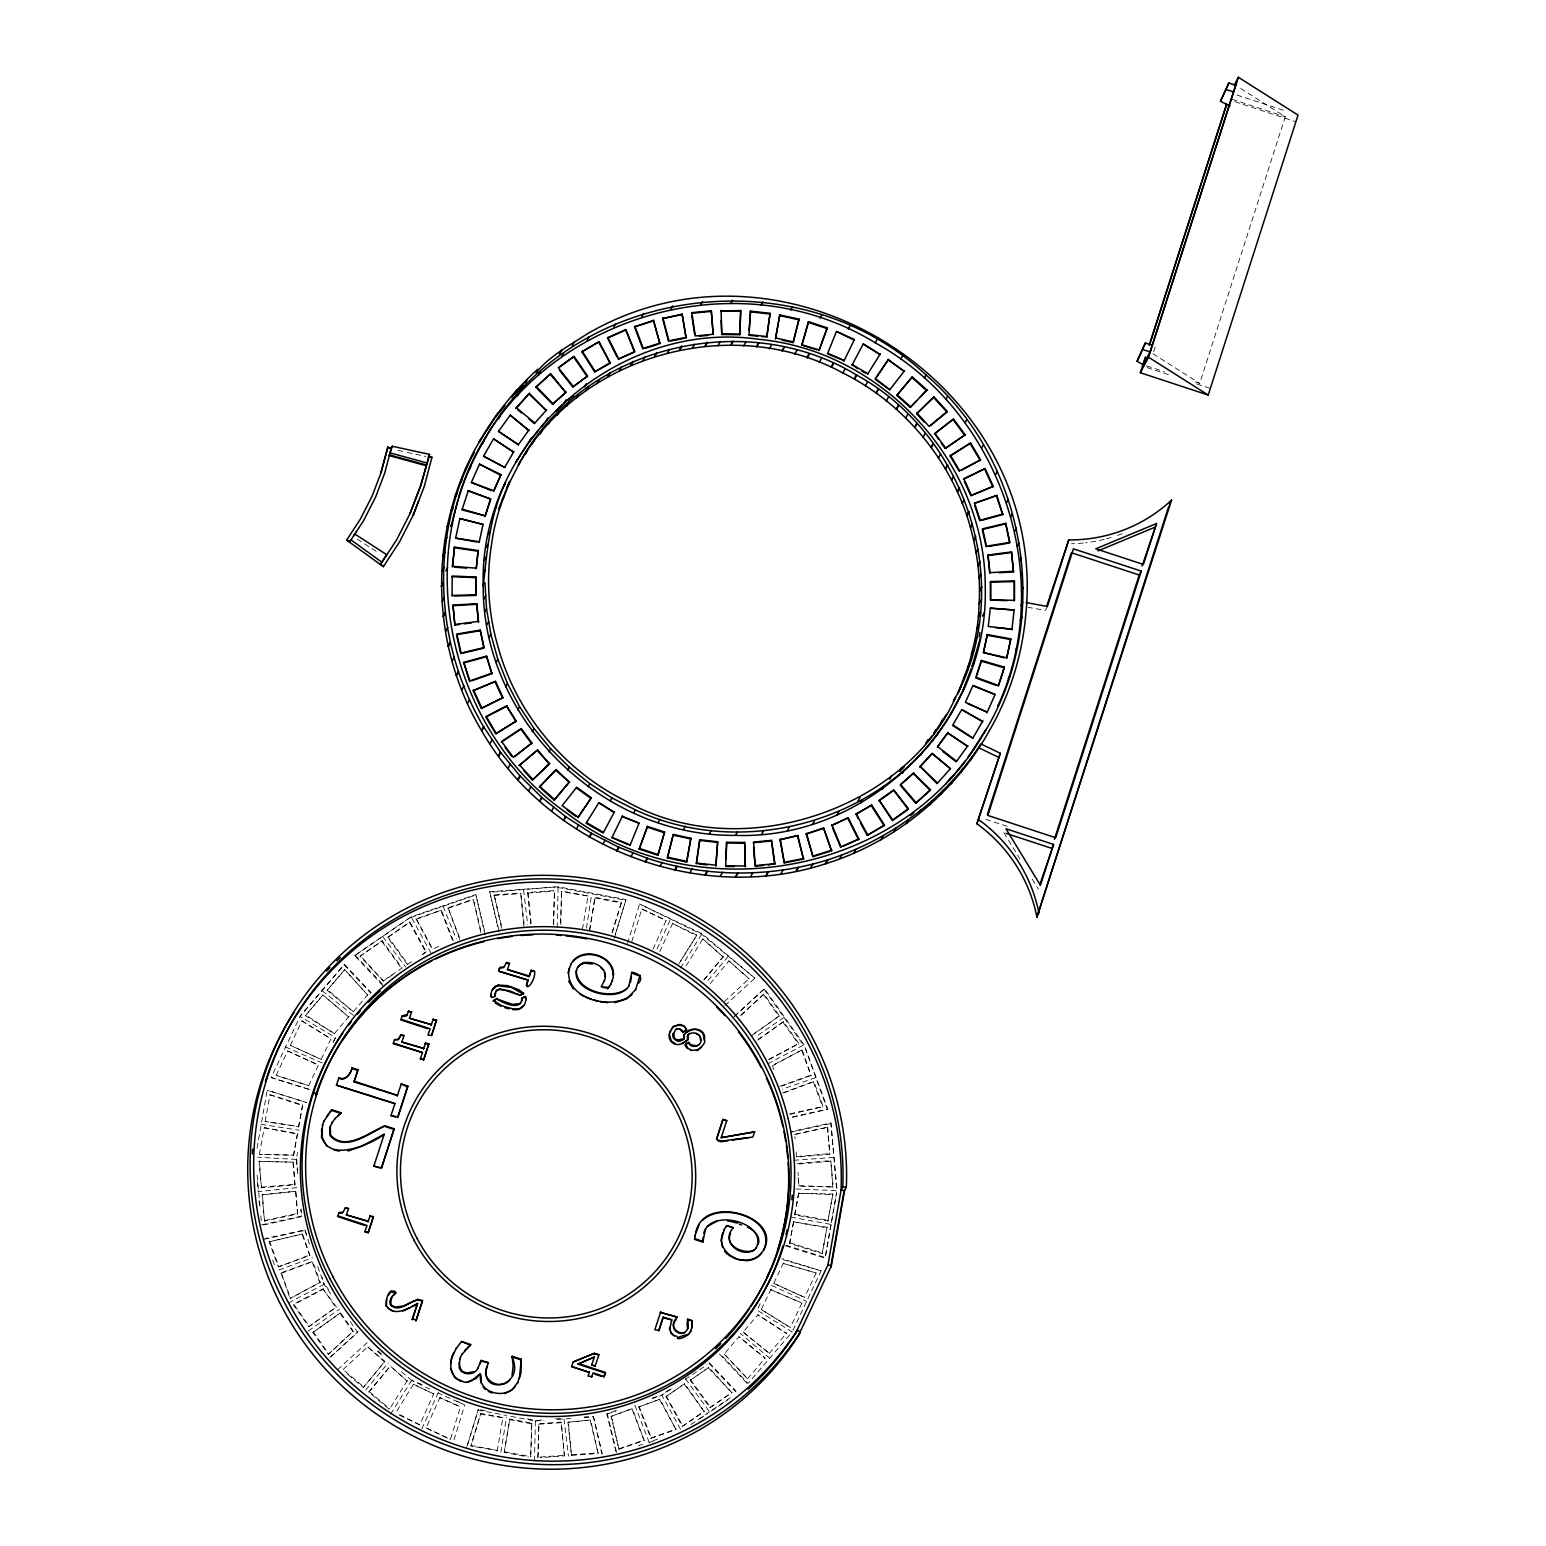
<?xml version="1.0" encoding="UTF-8"?>
<svg xmlns="http://www.w3.org/2000/svg" width="1546" height="1546" viewBox="0 0 1546 1546"><rect width="100%" height="100%" fill="white"/><g stroke="black" fill="none" stroke-linecap="round" stroke-linejoin="round"><path stroke-width="0.75" stroke-dasharray="5 3.75" d="M531.785 1423.19L530.665 1457.395L531.785 1423.19L509.813 1418.996L504.228 1452.409L528.461 1456.989M534.452 1460.97L535.418 1420.33L526.626 1418.648M537.757 1457.839L538.897 1423.615L561.217 1422.069L564.406 1455.907L539.979 1457.665M538.105 1457.182L538.897 1423.615M553.352 924.779L554.473 890.573L527.824 892.486L530.78 923.948M553.681 924.141L554.473 890.573M557.178 927.426L558.125 886.766L489.696 891.694L498.894 932.064M560.522 922.807L561.585 890.998L588.021 895.984L582.417 929.397M560.792 924.547L561.585 890.998M497.213 1451.095L502.817 1417.643L480.825 1413.43L470.776 1446.109L497.561 1450.457L471.105 1445.452L480.825 1413.43M500.885 1452.235L506.489 1417.199M586.456 928.218L591.731 893.82M504.228 1452.409L509.813 1418.996M589.432 930.75L595.017 897.298L621.473 902.284L611.752 934.306M589.78 930.093L595.017 897.298M257.042 1148.195L267.226 1090.239L306.688 1102.549L267.226 1090.239M259.341 1154.418L264.25 1127.73L297.528 1133.508L293.663 1155.133L259.341 1154.418L293.663 1155.133M265.139 1121.468L270.048 1094.781L302.649 1104.946L298.764 1126.609L265.139 1121.468L298.764 1126.609M822.182 1253.613L827.052 1227.234L793.465 1221.823L789.6 1243.448L822.182 1253.613L827.052 1227.234M827.922 1220.973L832.908 1193.995L798.586 1193.261L794.702 1214.924L827.922 1220.973L832.908 1193.995M825.429 1255.796L830.82 1225.07M831.246 1222.712L836.773 1191.29L830.917 1122.937L790.876 1131.653M825.757 1255.159L836.579 1193.705M293.315 1155.79L297.528 1133.508M298.417 1127.247L302.649 1104.946M297.566 1173.743L296.291 1159.423L297.547 1152.388M789.6 1243.448L793.813 1221.185M794.702 1214.924L798.915 1192.623M440.166 1397.082L426.136 1427.924L450.408 1439.442L460.457 1406.783L439.837 1397.719L460.457 1406.783M454.022 1439.809L464.747 1404.947L438.059 1393.004M612.1 932.663L621.473 902.284M615.289 934.441L626.014 899.579L558.125 886.766L489.367 892.332M614.245 938.364L626.014 899.579M466.911 1446.534L478.332 1409.392L466.563 1448.177M627.483 943.447L639.6 904.024L701.942 933.629L754.873 978.154L701.613 934.267L639.6 904.024M631.773 941.611L641.841 908.971L666.094 920.488L652.064 951.312M1153.722 351.541L1155.152 347.096M1195.29 381.92L1199.715 383.389L1285.267 116.762L1238.559 87.156M407.545 1419.093L419.681 1424.852L433.73 1393.99L413.42 1384.288L395.409 1413.334M421.807 1428.929L438.388 1392.347M657.108 948.935L670.442 919.464M659.833 951.602L672.549 923.542L696.84 935.059L678.81 964.105M271.149 1077.543L310.611 1089.853L271.149 1077.543L300.349 1015.799L344.487 964.298L371.195 992.687M276.116 1075.417L287.672 1051.009L318.476 1065.059L308.678 1085.582L276.116 1075.417L308.678 1085.582M290.319 1045.328L301.895 1020.882L330.96 1038.854L321.143 1059.397L290.319 1045.328L321.143 1059.397M771.087 1288.997L761.289 1309.539L790.335 1327.512L801.91 1303.085L770.758 1289.654L801.91 1303.085M783.571 1262.811L773.754 1283.335L804.558 1297.403L816.133 1272.976L783.223 1263.449L816.133 1272.976M792.924 1330.41L821.081 1270.851L781.638 1258.541M333.124 1042.526L335.173 1038.216M333.472 1041.869L335.521 1037.559L300.001 1016.456L344.487 964.298M760.13 1303.722L757.057 1310.177L792.228 1331.937L748.09 1383.457L721.383 1355.069M285.585 1046.99L323.23 1063.397M301.895 1020.882L330.96 1038.854M349.087 1016.36L334.419 1033.636L305.374 1015.664L322.901 994.967L348.758 1016.997L322.901 994.967M287.672 1051.009L318.476 1065.059M322.07 990.696L354.15 1015.954M270.048 1094.781L302.301 1105.603M368.006 994.407L353.319 1011.702L327.114 990.29L344.661 969.593L367.677 995.044L344.661 969.593M261.003 1124.309L299.286 1130.242M382.906 985.672L354.633 955.621L411.12 916.855L475.82 894.516L485.347 934.248M264.25 1127.73L297.199 1134.146M392.549 974.869L383.389 981.053L360.025 956.24L382.229 940.76L402.057 968.047L385.553 979.178M259.032 1161.433L293.373 1162.148L294.977 1184.874L261.448 1187.792L259.032 1161.433L293.373 1162.148M382.712 936.567L405.651 967.004M360.025 956.24L382.229 940.76M334.419 1033.636L305.721 1015.026M407.545 964.762L387.698 937.456L409.922 921.976L426.232 951.737L422.232 954.848M353.319 1011.702L327.462 989.653M261.448 1187.792L259.361 1160.775M262.086 1194.807L295.943 1191.251L297.547 1213.958L264.482 1221.166L262.086 1194.807L295.943 1191.251M354.633 955.621L411.12 916.855L430.89 952.896M387.698 937.456L409.922 921.976M383.389 981.053L360.373 955.602M438.832 946.442L432.204 949.225L416.222 918.846L441.402 910.13L453.5 941.417M296.291 1159.423L257.757 1157.2M264.482 1221.166L262.414 1194.169M443.122 906.323L456.399 939.118M415.893 919.484L441.402 910.13M269.139 1241.825L302.552 1233.979L309.857 1255.468L278.377 1266.87L269.139 1241.825L302.552 1233.979M459.838 939.775L448.089 907.831L473.289 899.134L481.154 931.948M278.377 1266.87L310.186 1254.83M480.806 932.586L473.289 899.134M485 934.905L475.82 894.516M289.315 1296.456L281.179 1272.86L312.621 1261.478L320.254 1282.31L290.088 1298.543L320.254 1282.31M309.432 1244.047L304.813 1229.862L264.752 1238.597M501.638 928.354L494.121 894.902L520.751 892.989L524.036 923.793M280.831 1273.518L312.621 1261.478M523.939 926.808L520.751 892.989M523.572 889.878L527.708 924.701M330.709 1293.828L324.293 1284.668L322.167 1277.247M323.211 1289.229L336.41 1306.95L308.794 1326.719L293.373 1304.843L323.211 1289.229L336.062 1307.587M308.794 1326.719L336.41 1306.95M312.891 1332.536L340.487 1312.767L353.319 1331.106L328.293 1354.393L312.891 1332.536L340.487 1312.767M328.293 1354.393L353.319 1331.106M588.021 895.984L561.237 891.636M343.057 1369.524L367.774 1346.875L384.877 1361.35L363.329 1387.516L346.169 1373.061M367.774 1346.875L384.529 1362.007M363.329 1387.516L384.877 1361.35M407.41 1380.423L389.399 1409.45L368.798 1392.115L390.326 1365.968L407.062 1381.08L390.326 1365.968M641.841 908.971L666.094 920.488M429.943 1389.12L411.7 1380.404L422.174 1384.598M413.42 1384.288L433.73 1393.99M672.549 923.542L696.492 935.716M419.681 1424.852L397.766 1413.643M426.136 1427.924L450.408 1439.442M701.613 934.267L680.549 967.989M723.103 956.935L702.85 938.944L723.103 956.935L701.923 982.425M728.069 956.53L707.276 981.324M728.9 960.878L749.172 978.869L728.9 960.878L708.88 985.227M502.817 1417.643L480.497 1414.088M510.914 1416.349L535.071 1420.967L542.105 1419.866M734.234 1016.727L764.497 988.667L804.075 1044.845L827.825 1109.158L787.436 1118.531M740.669 1015.664L763.956 994.001L779.358 1015.857L751.762 1035.627M564.406 1455.907L561.217 1422.069M564.039 1418.977L568.426 1456.158M567.962 1422.223L590.591 1420.04L598.128 1453.491L571.498 1455.404L567.962 1422.223L590.591 1420.04M783.938 1017.403L755.144 1037.192M757.791 1040.091L783.455 1021.674L798.857 1043.55L768.691 1059.802M571.498 1455.404L568.29 1421.586M601.974 1454.361L593.355 1416.329L584.427 1416.948M615.868 1451.539L606.882 1414.146L616.313 1410.396M827.496 1109.815L804.075 1044.845L767.937 1063.725M771.995 1066.083L802.161 1049.85L811.051 1075.533L781.87 1086.104M611.076 1416.445L632.391 1408.619L644.16 1440.563L618.96 1449.259L611.076 1416.445L632.391 1408.619M1047.415 606.515L1045.347 610.38L1028.109 607.346M638.749 1406.976L660.045 1399.169L676.008 1429.567L650.827 1438.263L638.749 1406.976L660.045 1399.169M618.96 1449.259L611.424 1415.807M784.305 1092.751L813.853 1081.524L823.11 1106.569L789.677 1114.434M815.612 1077.639L782.334 1089.176M794.683 1134.435L827.748 1127.247L794.683 1134.435L795.069 1138.861M665.997 1396.656L684.704 1383.651L704.203 1411.575L682.327 1426.417L665.997 1396.656L684.704 1383.651M796.248 1152.099L796.306 1157.142L829.816 1154.244L827.748 1127.247M650.827 1438.263L676.356 1428.91M690.173 1380.365L708.86 1367.34L731.876 1392.791L710 1407.633L690.173 1380.365L708.86 1367.34M797.253 1163.52L830.801 1160.602L833.217 1186.961L798.876 1186.246L798.045 1172.351M682.327 1426.417L704.532 1410.938M724.224 1353.987L747.588 1378.8L724.224 1353.987L738.911 1336.71L765.115 1358.103L738.911 1336.71M832.869 1187.618L830.801 1160.602M833.681 1157.432L793.407 1160.312M743.143 1332.034L769.328 1353.426L743.143 1332.034L757.83 1314.776L786.508 1333.386L757.83 1314.776M773.754 1283.335L804.558 1297.403M761.289 1309.539L790.335 1327.512M710 1407.633L732.205 1392.154M769.831 1358.354L740.302 1333.309M821.081 1270.851L783.493 1259.874M390.636 1414.126L412.048 1379.747M680.414 961.438L696.84 935.059M686.095 965.941L702.85 938.944M703.778 979.971L723.451 956.278M365.687 1390.047L388.336 1362.78M368.798 1392.115L389.979 1366.606M305.374 1015.664L322.554 995.605M327.114 990.29L344.314 970.231M747.588 1378.8L765.115 1358.103M769.328 1353.426L786.856 1332.729M329.839 1357.465L357.996 1331.666M331.269 1356.499L357.667 1332.304L348.681 1319.472M724.456 1001.518L749.52 978.212M724.939 1005.576L754.873 978.154M337.704 1369.601L367.639 1342.179M734.582 1016.089L764.497 988.667M741.017 1015.026L763.956 994.001M308.311 1330.99L339.386 1309.211M754.042 1033.617L779.358 1015.857M758.12 1039.434L783.455 1021.674M690.811 1424.542L730.137 1397.855M699.836 1418.842L707.314 1413.759M711.063 1411.208L727.915 1399.787M411.565 961.631L407.893 964.105L388.046 936.818M422.56 954.211L426.232 951.737M669.631 1389.506L661.707 1394.859L681.457 1430.9M671.273 1388.81L661.359 1395.497L652.277 1398.608M685.168 1379.438L707.005 1364.712M288.522 1302.911L324.641 1284.011L328.486 1289.519M323.558 1288.591L293.721 1304.186L309.123 1326.062M769.038 1059.165L798.857 1043.55M802.161 1049.85L772.324 1065.445L773.85 1069.619M779.957 1086.278L811.399 1074.895M278.879 1269.942L312.485 1257.748M782.392 1092.925L813.853 1081.524M410.792 917.493L475.472 895.153M447.741 908.468L472.941 899.772M619.308 1448.621L644.489 1439.925M638.324 1445.8L642.653 1444.293M657.746 1439.094L649.107 1442.07L634.459 1404.174M648.779 1442.708L653.088 1441.22M652.625 1397.971L659.427 1395.632M606.882 1414.146L615.965 1411.034M264.83 1220.509L297.895 1213.32M261.661 1224.819L301.702 1216.084L301.064 1208.933M263.67 1224.954L301.373 1216.741L300.736 1209.571M790.025 1113.777L823.11 1106.569M792.48 1116.85L827.825 1109.158M264.405 1239.235L304.465 1230.519M790.528 1132.31L830.589 1123.575M261.776 1187.154L295.325 1184.236M296.774 1187.637L258.221 1191.599L256.984 1178.071M796.634 1156.505L830.163 1153.587M799.321 1163.964L830.453 1161.239M493.773 895.559L520.403 893.646M527.495 893.124L554.144 891.211M540.327 1457.028L564.754 1455.269M571.846 1454.767L598.476 1452.834M555.458 1418.938L562.145 1418.474M535.071 1420.967L543.979 1420.349M557.352 1419.441L570.725 1418.513M584.098 1417.585L593.007 1416.967M538.549 1424.253L560.869 1422.726M799.224 1185.589L833.217 1186.961M795.958 1188.99L837.12 1190.633L830.917 1122.937M798.586 1193.261L832.56 1194.633M795.05 1214.286L828.27 1220.335M790.914 1217.089L831.168 1224.432M793.465 1221.823L826.704 1227.891M557.777 887.423L625.686 900.236M594.688 897.955L621.125 902.941M504.576 1451.771L530.993 1456.757M480.516 1409.817L487.106 1411.073M477.985 1410.029L506.528 1415.498M509.484 1419.634L531.438 1423.847M397.902 450.35L404.897 451.876M407.236 452.398L425.865 456.457M789.948 1242.791L822.53 1252.975M785.89 1245.206L825.351 1257.516M785.542 1245.844L825.004 1258.154M1236.974 95.021L1286.736 111.389M1232.123 99.292L1285.267 116.762M1234.848 101.688L1295.896 121.786M1146.572 365.9L1164.293 371.736M1147.035 367.562L1171.907 375.755M1196.778 383.93L1210.344 388.394M985.826 819.322L1008.436 826.743M771.551 1285.364L806.664 1301.403M399.448 1415.247L405.516 1418.126M456.65 1401.082L462.718 1403.981M1153.007 353.763L1199.715 383.389M357.261 539.09L379.292 553.352M344.777 1370.973L363.677 1386.878M369.146 1391.477L389.747 1408.812M377.881 1350.856L381.302 1353.736M377.533 1351.494L382.674 1355.823M401.458 1371.727L411.7 1380.404M354.962 954.964L383.253 985.015M719.47 1354.045L747.762 1384.095M344.14 964.936L370.866 993.324M709.343 1362.741L736.051 1391.11M708.996 1363.379L735.703 1391.748M708.512 1367.997L731.876 1392.791M381.881 941.417L401.709 968.685M690.521 1379.708L710.348 1406.995M685.516 1378.8L709.537 1411.846M684.356 1384.288L704.203 1411.575M764.149 989.324L803.727 1045.483M763.608 994.658L779.01 1016.514M783.107 1022.331L798.528 1044.207M313.22 1331.879L328.622 1353.755M340.139 1313.424L352.99 1331.763M1003.895 832.618L1019.916 858.9M1032.226 879.114L1038.39 889.221M416.222 918.846L432.532 948.587M409.574 922.614L425.904 952.375M666.345 1396.019L682.656 1425.779M659.698 1399.806L676.008 1429.567M448.089 907.831L460.186 939.118M639.078 1406.338L651.175 1437.606M441.074 910.787L453.152 942.055M632.063 1409.276L644.16 1440.563M801.814 1050.488L811.051 1075.533M813.505 1082.181L822.762 1107.226M269.468 1241.167L278.724 1266.232M281.179 1272.86L290.435 1297.906M272.676 1260.029L275.053 1266.464M304.813 1229.862L307.287 1236.626M317.684 1266.618L324.293 1284.668M302.204 1234.616L309.857 1255.468M312.273 1262.116L319.906 1282.948M494.121 894.902L501.986 927.716M489.696 891.694L499.242 931.426M607.23 1413.508L616.777 1453.24M593.355 1416.329L602.322 1453.723M590.263 1420.697L598.128 1453.491M527.824 892.486L531.38 925.687M827.4 1127.884L829.816 1154.244M257.119 1175.173L260.018 1206.769M260.83 1215.794L261.448 1222.557M259.052 1200.643L259.457 1205.146M798.084 1177.414L798.876 1186.246M296.639 1158.766L297.682 1170.708M293.025 1162.805L294.977 1184.874M295.595 1191.889L297.547 1213.958M1122.183 533.679A150.677 147.488 27.9 0 1 1115.536 536.076M1111.033 537.506A150.677 147.488 27.9 0 1 1106.511 538.781M1104.211 539.38A150.677 147.488 27.9 0 1 1085.64 542.762M1083.282 543.013A150.677 147.488 27.9 0 1 1071.475 543.767"/><path stroke-width="1.5" d="M453.944 1352.46C448.514 1361.929 449.384 1377.505 461.674 1380.868C473.134 1388.791 482.487 1361.736 481.115 1382.916M480.516 1374.104C477.385 1392.907 505.271 1400.058 515.359 1386.279M700.222 1036.69C700.087 1042.68 702.348 1039.588 699.449 1035.588C696.087 1031.047 684.376 1032.245 687.951 1039.782L682.115 1043.743L688.299 1039.144L687.854 1034.738M687.699 1319.144C690.308 1343.416 682.559 1313.095 691.932 1321.289L691.7 1327.898L692.26 1320.651L687.699 1319.144L687.255 1320.091M725.886 859.402L726.659 842.299L744.631 842.454L745.327 866.63L744.631 842.454M721.17 320.409L721.789 334.535L739.761 334.69L740.727 310.533L720.745 310.997L740.379 311.171M734.408 866.533L725.692 866.475L726.659 842.299M739.761 334.69L740.727 310.533M961.341 685.864C949.012 713.44 970.83 663.756 971.468 653.881C976.144 637.609 978.715 620.642 979.062 603.713C981.053 573.837 975.893 543.844 966.849 515.398C945.997 454.331 900.854 401.67 842.918 372.992C732.437 312.543 579.557 354.305 518.297 465.269C580.04 347.116 743.665 306.166 856.349 374.905C968.105 435.701 1016.92 589.374 953.438 701.208L955.486 697.343C909.087 805.621 743.375 868.176 625.222 800.77C563.594 770.101 515.668 712.397 497.773 645.841C488.265 613.202 486.043 578.281 491.512 544.733C493.676 527.959 498.025 511.397 504.402 495.725C519.089 457.307 498.856 507.822 498.624 509.349M536.056 372.76C549.274 356.121 569.469 345.57 587.151 333.917C786.682 217.464 1051.357 386.887 1025.481 617.782A292.909 286.725 27.9 0 1 988.938 731.451C953.747 794.064 894.438 842.261 825.796 863.692C698.212 905.512 548.134 846.937 481.56 730.582C428.725 642.653 428.107 526.761 481.077 438.755C496.343 412.821 515.514 389.341 537.834 369.146M1046.835 605.8L1068.769 539.921A150.677 147.488 27.9 0 0 1171.578 500.054L1036.922 917.184A150.677 147.488 27.9 0 0 976.898 823.747L1000.301 753.289L980.821 743.877C945.63 798.992 889.974 840 827.844 859.827C769.328 878.031 705.42 877.239 647.194 858.262L618.593 847.169L591.268 833.217L565.527 816.539L553.719 807.07L541.641 797.33L519.862 775.802L500.46 752.168L483.608 726.697C434.658 644.45 429.498 537.042 474.332 451.973L472.264 455.838M984.242 732.746C1053.85 619.25 1026.467 461.288 926.054 375.021C798.142 254.704 569.778 284.503 484.227 440.378C410.521 562.628 451.2 733.384 567.73 813.834C697.555 913.3 906.613 874.418 985.942 729.519L968.028 757.598L969.729 754.371M483.222 585.973C478.68 442.871 616.912 318.515 759.047 339.347C882.476 350.884 985.614 463.143 985.246 587.151C989.131 720.61 869.219 840.251 735.567 835.362C602.283 837.043 482.236 719.528 483.222 585.973C487.203 551.4 489.773 514.741 505.658 482.41L503.957 485.637M999.392 703.082L997.692 706.309C1057.715 576.755 999.644 411.062 875.287 342.826C725.886 250.916 508.692 327.288 458.505 497.773M683.487 1035.144C688.009 1030.795 695.236 1026.776 700.86 1031.781C704.763 1032.419 704.068 1045.193 704.628 1038.158C704.995 1024.785 681.361 1027.22 683.931 1039.279C669.399 1048.768 672.027 1019.684 683.139 1031.858L686.675 1029.269L683.97 1025.848L679.989 1024.418L673.341 1026.621L669.901 1032.245L670.674 1030.293M717.673 841.758L715.875 865.876L717.673 841.758L699.797 839.749L696.338 863.673L699.797 839.749M749.037 330.535L750.544 311.132L770.082 313.316L766.971 336.603L762.159 336.738M750.544 311.132L749.076 334.593L766.971 336.603M321.626 1128.947C320.331 1165.336 368.277 1146.552 384.2 1134.262L373.861 1166.071L379.408 1167.906M386.481 1299.2C386.713 1318.487 383.891 1293.944 391.37 1291.065C402.211 1290.504 387.891 1299.413 395.892 1292.823M682.462 1043.086C674.926 1047.975 665.94 1039.859 670.23 1031.588M675.389 1043.821L671.196 1040.825L669.379 1034.332M452.302 566.995L454.505 547.071L478.139 550.531L476.419 568.174L452.649 566.338L454.505 547.071M476.091 568.831L478.139 550.531M1011.896 629.918L1014.118 609.994L990.329 608.177L988.28 626.459L1012.243 629.28L995.373 627.502M695.198 1235.273L694.85 1238.733L703.14 1241.457L703.121 1237.36M639.754 975.835C617.183 969.284 649.165 972.048 638.363 983.314M640.102 975.178L635.483 990.039M758.294 1244.221C760.825 1236.471 753.946 1230.056 747.51 1227.234M576.31 970.347C575.595 991.411 612.738 1000.591 627.096 988.358M766.623 337.241L770.082 313.316M672.723 1035.646L673.09 1033.269M979.236 637.068L979.932 632.43M330.361 1126.493L330.477 1135.093C345.666 1151.925 369.281 1132.174 385.109 1125.778L394.153 1128.754L381.611 1167.868L373.861 1166.071M422.56 1300.611L415.951 1320.806L422.56 1300.611C412.647 1296.282 400.066 1315.433 390.384 1304.418L391.698 1297.287L390.326 1300.128M389.959 1302.37L390.674 1299.471M686.637 862.069L690.907 838.28L673.302 834.434L667.389 857.875L686.637 862.069L690.907 838.28M779.783 314.92L775.512 338.709L779.783 314.92L799.031 319.133L793.117 342.555L782.121 340.159M748.109 1389.197A296.04 289.778 27.9 0 0 795.63 1333.27L827.941 1264.86L841.063 1190.207L842.783 1186.98L846.338 1187.173L843.942 1191.695L830.646 1267.256L831.323 1265.981L844.618 1190.401L841.063 1190.207A296.04 289.778 27.9 0 0 596.949 887.269A296.04 289.778 27.9 0 0 265.332 1081.601M493.116 1001.112L496.826 998.987C503.204 1003.103 521.988 1011.683 521.794 998.001L525.369 996.474C527.65 1003.586 521.389 1011.297 512.634 1009.538M494.971 993.228L494.894 996.416L496.034 991.044L500.228 988.996L510.412 991.121L519.785 995.411L523.63 993.402L519.012 989.846L507.668 985.614L498.237 985.073L492.42 989.711L494.179 987.237M611.752 981.729C622.458 957.496 580.967 942.577 570.551 964.955M630.536 982.019L631.444 977.246M450.736 1363.263L451.876 1357.407L456.341 1348.131M722.871 1232.8C716.61 1247.777 732.302 1261.401 746.679 1260.067A21.625 21.161 27.9 0 0 758.7 1255.874L761.676 1253.13M687.68 1328.381C683.332 1340.44 665.205 1328.439 677.38 1317.192L660.432 1312.361L677.38 1317.192M685.11 1332.285C679.969 1335.3 668.626 1327.859 675.969 1319.801M476.767 541.989L455.626 538.124L459.877 518.548L483.048 524.442L479.125 542.433M495.242 995.759C488.536 1001.711 491.126 991.083 492.768 989.073M983.372 652.547L987.295 634.575L1010.794 638.865L1006.871 657.804L983.372 652.547L1004.224 657.862M983.72 651.91L987.295 634.575M1006.543 658.441L1010.794 638.865M459.935 1358.548L459.085 1367.592C462.022 1375.573 474.351 1375.901 477.965 1368.171M604.061 981.266C609.858 969.458 595.616 961.013 585.374 962.598C581.683 961.032 574.3 972.26 578.784 965.96M512.055 1375.553L513.137 1365.93L512.151 1356.248L521.292 1359.243L520.963 1373.041L517.485 1383.11M669.476 1327.608L669.553 1329.444L671.814 1319.898L663.234 1317.076L658.635 1330.99M730.582 1233.264C724.108 1247.583 746.525 1254.482 754.081 1250.096C740.669 1258.367 720.05 1241.535 733.345 1227.756L726.852 1225.63L725.944 1226.848M701.014 1040.381C701.884 1044.999 691.738 1050.005 688.666 1042.912C689.574 1045.212 698.348 1046.855 699.198 1044.594M487.261 1366.355C479.434 1380.423 501.464 1390.975 509.871 1379.844M567.942 973.014L570.899 964.318M569.237 968.067C562.783 998.542 612.583 1011.664 631.985 994.465M704.512 1040.361C707.121 1044.787 688.569 1056.362 701.633 1047.164M322.67 1124.676L321.452 1137.315L327.076 1146.378M793.117 342.555L799.031 319.133M667.389 857.875L673.302 834.434M519.379 1378.53L521.292 1359.243M691.101 1330.198L690.134 1332.478L692.048 1327.241M694.85 1235.911L699.101 1224.741M387.872 447.065L381.031 472.477L387.872 447.065L391.254 448.185L384.703 473.115L375.543 497.194L363.503 520.77L354.343 534.858M425.923 465.636L389.148 455.606L392.278 446.253L429.556 454.389L420.647 485.695L410.077 513.427L420.976 485.058L429.556 454.389M428.532 456.321L431.952 457.268L424.3 486.333L413.246 515.031L418.695 500.846M457.925 499.976L450.949 526.49L452.669 523.263M657.881 855.267L664.587 832.057L647.465 826.414L639.155 849.121L657.881 855.267L664.587 832.057M801.814 344.932L808.539 321.723L827.245 327.887L819.303 349.918L801.814 344.932L816.81 349.86M802.161 344.294L808.539 321.723M468.245 490.797L462.003 509.851L485.289 515.881L490.7 499.049L468.245 490.797L490.7 499.049M484.961 516.538L490.353 499.706M336.448 1085.157L394.926 1103.631L336.448 1085.157L338.903 1077.929C345.995 1080.615 350.633 1073.755 352.121 1067.822L358.015 1069.755L353.976 1081.891L397.554 1095.476L354.324 1081.253M337.84 1115.922L340.97 1112.714L331.772 1109.699L324.022 1121.082M353.976 1081.891L358.015 1069.755M338.999 1212.586C341.125 1214.576 345.705 1211.252 338.999 1212.586L337.588 1216.528L364.431 1225.36M401.825 1042.023L423.797 1048.478L401.825 1042.023L404.008 1035.627L401.071 1034.66L398.578 1039.144L394.462 1039.704L393.399 1043.009L422.483 1052.575L420.338 1058.836L423.623 1059.918L428.918 1043.821L425.285 1043.395L428.918 1043.821M402.095 1015.915C404.762 1018.099 412.995 1012.34 402.095 1015.915L401.052 1019.22L430.117 1028.786L427.971 1035.047L431.605 1035.491L436.571 1020.031L432.919 1019.587L436.571 1020.031M346.362 1214.885L368.315 1221.359L346.362 1214.885L348.546 1208.508L345.26 1208.18L348.546 1208.508M409.458 1018.234L431.431 1024.689L409.458 1018.234L411.642 1011.838L408.357 1011.509L411.642 1011.838M395.37 1116.966L390.983 1115.516L394.926 1103.631M397.206 1096.114L401.245 1083.978L407.835 1086.142L397.921 1117.043L390.983 1115.516M381.263 1168.505L394.153 1128.754M397.573 1117.681L407.835 1086.142M373.456 1216.702L369.823 1216.258L373.456 1216.702L368.161 1232.8L364.856 1231.718L367.001 1225.437L337.936 1215.89M367.987 1221.997L370.17 1215.62M423.449 1049.135L425.633 1042.738M431.083 1025.346L433.267 1018.949M368.161 1232.8L373.108 1217.34M423.623 1059.918L428.59 1044.478M436.223 1020.669L431.605 1035.491M498.682 971.178L528.094 980.087L498.682 971.178C498.218 964.472 509.098 968.144 499.745 967.873M499.029 970.54L500.092 967.236M527.766 980.744C523.418 994.967 536.249 980.415 534.549 971.352L531.264 970.25L529.08 976.647L507.455 969.535L509.639 963.158L506.354 962.829L509.291 963.796M417.594 1303.355L412.241 1319.588L417.594 1303.355C409.168 1308.051 394.327 1317.385 386.983 1306.293M529.08 976.647L531.264 970.25M526.297 985.71L528.094 980.087M464.534 1350.76L470.66 1344.518L461.52 1341.522L456.012 1348.769M479.994 1363.823L481.231 1360.383L488.42 1362.741C474.603 1396.966 526.915 1388.405 511.958 1356.828L520.963 1359.9M481.231 1360.383L477.617 1368.809M631.831 972.453L628.913 985.846M571.595 1366.548L589.297 1372.365L571.595 1366.548L573.199 1361.987L594.36 1353.291L598.901 1354.779L595.152 1366.046L591.693 1364.905L594.379 1356.963L577.991 1364.132L605.162 1373.08L603.848 1377.157M589.625 1371.727L588.079 1376.133L591.886 1376.636M591.558 1377.273L593.104 1372.867L604.196 1376.52L605.51 1372.423L578.339 1363.495M660.76 1311.723L654.847 1329.753L658.983 1330.352L663.234 1317.076M716.919 1137.914L722.987 1119.381L726.775 1120.637L721.19 1137.663L754.641 1131.865L721.19 1137.663M722.987 1119.381L716.532 1139.499L721.364 1141.083L752.844 1137.044L754.641 1131.865M694.521 1239.37L702.792 1242.095L705.633 1228.877M976.396 675.834L981.459 660.451L1004.417 667.157L998.523 685.535L976.067 677.303L981.459 660.451M998.175 686.192L1004.417 667.157M976.898 823.747L1000.301 753.289M1068.769 539.921L1047.415 606.515L1026.158 602.534M987.295 814.723L1071.378 552.695L1139.209 575.015L1141.277 571.131L1073.426 548.83L987.875 815.438L1055.725 837.758L1141.277 571.131M1145.335 358.131L1143.19 364.798L1137.083 361.262L1145.373 342.98L1152.157 345.202M1229.998 105.959L1220.509 101.321L1228.799 83.02L1235.583 85.262L1236.259 83.967M1137.083 361.262L1145.373 342.98M1220.509 101.321L1228.799 83.02M1234.307 85.049L1238.404 77.3L1298.041 115.119L1208.218 395.061L1140.368 372.741L1145.451 356.894M1149.142 345.396L1226.577 104.065M1149.722 344.429L1226.596 104.838M1235.583 85.262L1150.031 351.87L1143.248 349.647M1140.368 372.741L1148.562 357.242L1238.404 77.3M1039.859 884.679L1053.58 844.425L1005.944 828.753L1040.439 885.336L1053.58 844.425M1054.411 839.323L1139.209 575.015M1142.088 566.068L1156.543 523.534L1095.785 548.811L1143.402 564.464L1156.543 523.534M1036.922 917.184L1168.795 506.218M818.955 350.575L827.245 327.887M639.155 849.121L647.465 826.414M381.379 471.82L372.2 495.899L360.295 519.205L346.652 540.114L383.389 566.667L399.583 541.815L413.594 514.393M951.119 713.672L962.81 690.714L971.139 668.838M629.976 845.565L639.039 823.168L622.226 816.443L639.039 823.168M843.865 361.184L854.455 339.482L836.444 331.443L827.728 353.184L844.193 360.547L827.381 353.821M322.322 1125.314L324.37 1120.444M610.38 985.131L612.1 981.072M724.32 1229.244L721.209 1240.182L722.388 1246.984M352.121 1067.822C351.213 1073.852 344.178 1082.297 338.903 1077.929M407.216 1014.273L408.704 1010.871M394.462 1039.704L398.25 1039.801L401.071 1034.66M345.589 1207.542L342.768 1212.663M506.682 962.172L503.861 967.313M703.739 1233.186C710.889 1207.175 769.367 1223.273 755.878 1248.53M763.685 1250.443C777.425 1218.712 722.581 1201.223 702.715 1220.18M577.354 967.951C567.749 991.083 619.714 1004.745 629.261 985.208M695.913 1231.891C705.015 1190.401 793.736 1220.374 758.352 1256.512A21.625 21.161 27.9 0 1 746.351 1260.705L738.273 1259.7M471.337 482.429L479.511 464.129L501.001 474.641L493.85 490.797L471.337 482.429L491.28 490.546M493.503 491.435L501.001 474.641M506.798 487.898L520.519 461.075M986.908 712.861L995.083 694.56L972.917 685.554L965.4 702.348L987.256 712.223L967.564 703.411M459.587 1359.185L461.964 1354.141M332.409 1122.106L330.013 1127.131L330.129 1135.75C345.396 1152.524 369.745 1132.889 385.109 1125.778M293.953 1012.553A299.615 293.276 27.9 0 0 386.461 1420.697A299.615 293.276 27.9 0 0 797.949 1336.498L831.323 1265.981L827.941 1264.86M627.966 844.657L611.965 837.507L622.555 815.805M410.424 512.789L396.607 539.883L380.741 564.077L383.389 566.667M481.231 438.426L479.009 442.639L481.077 438.755M604.389 980.608L601.201 986.812L608.873 987.43M392.278 446.253L390.925 448.823L387.524 447.722M346.652 540.114L349.783 541.699L356.488 531.573M349.435 542.356L350.807 539.767L381.765 562.145L380.393 564.734M353.609 535.844L354.633 533.911L386.655 554.647L385.63 556.599M431.952 457.268L428.184 456.978M465.404 469.404L467.588 465.191M479.183 442.311L489.348 426M460.109 483.26L462.157 479.395M497.657 413.284L487.28 429.885M482.526 443.605L484.227 440.378M454.833 497.136L456.882 493.251M469.076 470.042L470.776 466.815M454.737 497.483L456.785 493.599M498.74 418.753L500.44 415.526M450.949 511.842L452.997 507.958M516.693 390.017L511.707 397.457M479.511 464.129L500.672 475.279M483.55 456.167L504.672 467.414L483.55 456.167L493.561 438.813L513.523 452.108L493.561 438.813M447.103 526.568L449.21 522.335M498.488 431.373L518.354 444.707L498.488 431.373L510.219 415.14L528.79 430.445L510.219 415.14M517.504 395.757L519.224 392.529M525.196 383.447L527.263 379.562M444.861 541.293L446.91 537.409M529.35 393.36L515.997 408.299L529.35 393.36L546.279 410.502L529.003 393.998M459.877 518.548L483.048 524.442M442.639 555.98L444.688 552.115M442.62 556.347L444.668 552.482M538.665 374.866L540.366 371.639M455.626 538.124L479.473 541.776M535.882 387.196L550.705 373.707L565.836 392.51L552.579 404.279L535.882 387.196L550.705 373.707M441.943 571.228L443.992 567.343M559.343 354.227L561.391 350.343M559.633 353.995L561.681 350.111M445.828 570.783L447.548 567.556M561.932 356.314L563.633 353.087M441.286 586.108L443.335 582.224M441.306 586.475L443.373 582.591M572.213 345.995L574.262 342.11M442.214 601.355L444.262 597.49M517.35 459.452L515.63 462.679L531.418 437.885M559.691 367.059L574.049 356.411L587.557 376.026L572.774 386.983L559.42 370.17M494.778 509.697L496.498 506.47M525.331 454.485L527.379 450.601M502.353 499.609L504.402 495.725M552.579 404.279L566.165 391.872M532.153 443.992L534.414 439.818M587.094 340.294L588.794 337.067M452.05 596.08L452.205 576.02L476.033 577.045L475.859 595.442L454.427 596.002M581.895 351.831L599.152 341.647L610.187 363.175L594.708 371.91L581.895 351.831L599.152 341.647M546.009 421.15L547.709 417.922M443.142 616.255L445.19 612.371M443.2 616.603L445.248 612.738M540.288 434.02L542.337 430.136M488.227 534.626L489.927 531.399M548.192 424.3L550.492 420.164M459.587 624.449L454.872 625.067L452.978 605.124L476.728 603.655L478.429 621.975L476.728 603.655M486.294 547.381L487.995 544.153M557.372 415.236L559.42 411.352M564.348 403.023L566.068 399.796M572.774 386.983L587.557 376.026M445.673 631.348L447.722 627.483M484.362 560.154L486.082 556.927M566.28 406.405L568.329 402.54M475.859 595.442L476.033 577.045M566.551 406.173L568.599 402.289M454.872 625.067L452.978 605.124M617.086 357.087L607.52 337.956L625.724 329.588L634.846 351.483L618.149 359.213L634.498 352.14L625.724 329.588M613.839 326.998L615.559 323.771M483.782 573.064L485.502 569.836M576.387 398.366L578.436 394.481M584.562 386.906L586.263 383.679M448.166 646.093L450.215 642.228M448.263 646.441L450.311 642.576M594.708 371.91L610.535 362.518M586.185 390.52L588.524 386.442M597.104 383.582L599.152 379.698M484.014 598.901L485.715 595.674L484.942 582.745M452.263 660.857L454.311 656.992M607.694 376.799L609.742 372.934M608.022 376.625L610.071 372.741M642.865 349.029L634.517 326.844L653.475 320.351L659.91 343.695L653.475 320.351M484.826 611.83L486.526 608.602L485.715 595.674M641.919 316.563L643.619 313.336M456.302 675.293L458.35 671.408M463.066 653.127L483.801 648.16L480.246 630.111L456.824 634.015L461.095 653.03L484.149 647.523L480.246 630.111M456.437 675.641L458.486 671.756M469.578 681.554L463.703 662.403L486.546 656.122L491.899 673.689L471.82 680.762M619.308 371.04L621.357 367.156M486.971 624.623L488.691 621.395L486.526 608.602M630.575 365.416L632.643 361.532M630.923 365.262L632.971 361.397M489.154 637.416L490.855 634.189L488.691 621.395M461.945 689.593L463.993 685.728M668.568 341.473L662.596 318.573L682.115 314.07L686.115 337.936L682.115 314.07M491.899 673.689L486.546 656.122M642.769 360.875L644.817 357.01M670.983 309.103L672.703 305.876M473.192 690.637L495.532 681.361L502.991 697.652L481.328 708.416L473.192 690.637L495.532 681.361M467.472 703.565L469.52 699.681M654.596 356.469L656.644 352.585M654.944 356.353L656.992 352.488M496.131 662.461L497.851 659.234L490.855 634.189M667.215 353.222L669.263 349.357M481.328 708.416L502.991 697.652M700.744 304.717L702.444 301.489M679.467 350.072L681.515 346.188M679.834 349.995L681.883 346.111M481.56 730.582L483.608 726.697M481.772 730.891L483.821 727.007M505.735 686.714L507.455 683.467L497.851 659.234M713.17 334.284L711.295 310.785L691.796 312.64L695.314 335.965L713.17 334.284L711.295 310.785M692.376 348.159L694.425 344.275M506.798 706.232L516.267 721.054L495.822 733.983L485.869 717.112L506.798 706.232L515.92 721.692M490.082 743.471L492.13 739.587M704.918 346.285L706.966 342.4M705.285 346.246L707.334 342.362M730.852 303.422L732.553 300.195M312.775 1094.046L313.452 1092.751L316.853 1093.872L316.176 1095.167M517.833 709.865L519.533 706.638L507.455 683.467M498.392 756.033L500.46 752.168M498.643 756.323L500.691 752.458M721.789 334.535L721.093 310.36M717.982 345.724L720.05 341.84M730.678 345.144L732.746 341.279M731.065 345.144L733.113 341.279M508.209 767.995L510.277 764.13M326.457 1116.811L331.772 1109.699M532.288 731.683L533.988 728.456L519.533 706.638M760.98 305.238L762.7 302.011M537.621 749.945L519.166 765.56L537.621 749.945L549.429 763.898L532.442 780.092L523.592 770.41M514.779 756.535L531.901 742.988L521.215 728.533L501.58 741.52L513.272 757.327L531.901 742.988M743.761 345.937L745.81 342.072M340.468 1113.835L340.97 1112.714M517.813 779.667L519.862 775.802M518.084 779.938L520.132 776.053M756.477 346.691L758.526 342.826M756.844 346.729L758.893 342.864M532.442 780.092L549.758 763.241M548.946 751.936L550.647 748.708L533.988 728.456M528.829 790.586L530.877 786.701M404.008 1035.627L400.723 1035.318M769.425 348.836L771.473 344.951M790.818 310.166L792.538 306.939M556.174 769.579L539.438 787.011L556.174 769.579L569.295 782.218L554.144 800.113L541.061 788.46M539.573 801.215L541.641 797.33M539.863 801.446L541.931 797.562M782.005 350.884L784.054 347.019M782.373 350.961L784.421 347.096M401.245 1083.978L407.487 1086.78M567.614 770.391L569.334 767.164L550.647 748.708M554.144 800.113L569.643 781.58M422.483 1052.575L393.071 1043.666M420.338 1058.836L423.971 1059.281M551.671 810.935L553.719 807.07M794.683 354.343L796.731 350.478M384.2 1134.262L361.745 1146.185L347.985 1151.016M820.037 318.128L821.738 314.901M807.012 357.686L809.06 353.821M807.36 357.802L809.408 353.937M563.478 820.424L565.527 816.539M563.788 820.617L565.836 816.752M588.118 786.856L589.818 783.629L569.334 767.164M819.264 362.44L821.332 358.556M836.444 331.443L854.107 340.12M577.798 817.834L591.306 797.794L576.677 787.223L562.164 805.64L578.146 817.177L591.306 797.794M576.503 828.869L578.552 824.984M364.856 1231.718L368.489 1232.143M490.874 994.58L491.705 997.363M493.85 987.875L496.015 985.904M495.667 986.541L498.237 985.073M496.034 991.044L497.097 989.962M507.455 969.535L529.408 976.009M498.488 989.285L504.325 990.136M848.29 329.066L849.991 325.839M598.882 802.683L614.168 812.346L598.882 802.683L586.089 823.187L603.172 833.023L614.516 811.708M831.188 367.02L833.255 363.155M496.826 998.987L512.499 1004.378L520.673 1003.451M831.535 367.175L833.584 363.291M589.219 837.101L591.268 833.217M589.548 837.256L591.596 833.391M610.206 801.137L611.907 797.91L589.818 783.629M842.918 372.992L844.966 369.127M518.045 994.213L515.649 993.827M857.759 368.682L852.233 364.643L867.886 373.668M863.248 343.966L879.983 354.459L863.248 343.966L851.904 365.3M519.785 995.411L523.63 993.402M534.549 971.352L530.916 970.907M603.037 844.174L605.085 840.29M522.046 999.528L521.736 1001.267M518.451 1009.403L523.939 1005.422M521.446 998.658L525.369 996.474M525.833 999.914L525.737 997.557M854.3 378.789L856.349 374.905M611.965 837.507L630.304 844.908M854.629 378.983L856.677 375.098M875.287 342.826L876.988 339.598M633.628 813.08L635.348 809.853C746.602 862.32 892.602 818.781 952.838 710.445M616.545 851.054L618.593 847.169M616.893 851.189L618.941 847.305M865.354 385.92L867.403 382.055M388.548 1294.968L391.37 1291.065M888.274 359.812L904.255 371.349L888.274 359.812L876.427 377.263M387.93 1307.819L389.206 1309.095M390.384 1304.418L390.307 1301.732M391.718 1306.119L390.732 1303.78M876.08 392.858L878.147 388.974M390.771 1310.138L392.665 1310.931M631.019 856.658L633.068 852.793M876.389 393.071L878.437 389.186M393.94 1307.317L403.197 1306.041L418.038 1299.104M578.436 966.598L580.6 964.395M900.738 359.29L902.439 356.063M580.252 965.052L582.803 963.255M658.171 822.569L659.871 819.341M582.475 963.912L585.374 962.598M875.113 379.214L889.742 389.766L875.461 378.557L888.602 359.174M886.341 401.09L888.39 397.206M645.146 862.127L647.194 858.262M645.494 862.224L647.542 858.359M916.797 400.704L910.246 407.41L896.777 395.428L912.275 376.876L926.982 389.979L920.083 397.341M896.777 395.428L912.275 376.876M896.313 409.072L898.361 405.187M896.583 409.304L898.632 405.439M660.103 866.224L662.152 862.359M683.525 829.487L685.226 826.26M924.334 378.248L926.054 375.021M910.246 407.41L926.982 389.979M905.647 418.29L907.695 414.425M603.346 987.527L607.984 988.3M674.694 870.224L676.762 866.34M924.237 422.058L916.643 413.748L933.977 396.897L947.254 411.429L929.127 426.406L916.991 413.111M675.061 870.282L677.129 866.398M914.73 427.237L916.778 423.372M914.981 427.527L917.029 423.643M916.643 413.748L933.977 396.897M709.421 833.777L711.121 830.531M689.98 872.756L692.028 868.891M923.059 437.363L925.107 433.498M945.862 399.506L947.563 396.278M938.519 439.431L934.847 433.363L953.495 419.024L965.168 434.812L945.205 448.456L941.185 443.045M931.175 447.2L933.224 443.316M704.899 875.229L706.947 871.345M931.388 447.49L933.436 443.625M705.266 875.249L707.334 871.364M461.52 1341.522L470.313 1345.175M934.499 434.001L953.495 419.024M735.567 835.362L737.287 832.115M938.403 458.118L940.451 454.234M470.139 1345.677L470.66 1344.518M945.205 448.456L965.168 434.812M720.339 876.176L722.388 872.292M461.114 1370.896L459.027 1362.857M965.052 422.85L966.752 419.623M462.814 1372.23L461.462 1370.258M959.274 471.395L950.152 455.954L970.598 443.006L980.551 459.896L961.38 470.313M464.998 1373.215L474.564 1371.611M945.437 468.709L947.485 464.824M945.63 469.018L947.679 465.153M735.413 877.084L737.461 873.219M735.78 877.065L737.829 873.2M761.714 834.222L763.415 830.994M950.152 455.954L970.598 443.006M951.486 480.284L953.534 476.4M466.621 1382.298L476.303 1378.433L479.898 1373.911M488.42 1362.741L480.883 1361.021M768.13 864.987L774.971 863.712L771.454 840.367L753.598 842.068L755.124 866.224L763.782 865.393M750.834 876.447L752.883 872.562M672.066 1027.993C673.418 1025.307 684.453 1022.756 686.327 1029.907L682.81 1032.496L679.931 1028.921M774.623 864.369L771.454 840.367M957.38 491.512L959.428 487.647M957.515 491.86L959.583 487.976M981.71 447.992L983.411 444.765M675.95 1029.25L677.824 1028.631M673.264 1037.695L673.07 1034.989M779.957 839.71L797.852 835.536L803.476 859.054L784.305 862.919L779.957 839.71L797.852 835.536M674.558 1039.298L673.612 1037.057M787.532 830.415L789.252 827.187M676.433 1040.323L684.26 1038.622L683.815 1034.506M962.172 503.648L964.221 499.764M765.888 875.79L767.956 871.925M766.256 875.751L768.323 871.867M511.629 1357.485L512.151 1356.248M964.356 481.386L970.888 495.628L993.228 486.352L985.092 468.573L963.776 478.7L971.217 494.991M963.429 479.357L985.092 468.573M689.69 1033.598L687.526 1035.376M685.361 1044.458C692.859 1053.87 679.718 1043.859 688.994 1042.255M966.849 515.398L968.898 511.533M966.965 515.765L969.013 511.881M996.822 495.454L974.521 503.3L996.822 495.454L1002.716 514.586L982.154 520.248M784.305 862.919L780.305 839.072M695.932 1033.366L699.449 1035.588M781.136 873.567L783.204 869.683M690.579 1050.449L696.917 1049.947M995.624 474.661L997.344 471.433M829.487 851.46L812.945 856.639L806.162 833.951L823.554 827.96L831.555 850.802L823.554 827.96M812.771 823.941L814.491 820.713M970.328 527.94L972.395 524.075M970.888 495.628L993.228 486.352M796.016 871.364L798.065 867.48M796.383 871.268L798.432 867.403M973.845 540.462L975.816 536.23M812.945 856.639L806.51 833.313M848.271 817.776L831.574 825.506L848.271 817.776L858.9 839.034L842.667 846.551M837.14 814.877L838.84 811.65M975.913 552.908L977.961 549.023M810.916 867.557L812.964 863.673M1006.697 502.585L1008.398 499.358M978.038 565.334L980.087 561.449M978.096 565.701L980.145 561.816M989.691 573.334L987.971 555.014L1011.548 551.922L1013.442 571.885L999.18 572.754M858.049 801.021L860.117 797.137M825.448 863.828L827.496 859.963M988.512 546.492L1009.596 542.975L1005.673 523.321L982.599 528.829L986.503 546.221L1009.925 542.337L1005.673 523.321M825.796 863.692L827.844 859.827M1010.698 517.002L1012.417 513.774M978.831 578.243L980.879 574.378M860.368 803.34L862.069 800.113M858.165 818.646L856.233 813.814L871.712 805.08L884.525 825.158L867.267 835.342L860.446 822.82M979.642 590.804L981.691 586.939M979.642 591.171L981.691 587.306M573.199 1361.987L594.36 1353.291M839.845 858.494L841.894 854.629M1014.736 531.418L1016.456 528.191M855.885 814.471L871.712 805.08M990.387 599.964L990.561 581.547L1014.369 580.929L1014.543 600.331L990.387 599.964L1007.064 600.66M979.062 603.713L981.111 599.848M882.206 789.446L883.906 786.199M889.704 779.281L891.752 775.396M893.646 790.006L908.14 809.331L892.371 820.597L879.21 800.306L893.646 790.006L908.488 808.674L892.699 819.94L879.21 800.306M1013.442 571.885L1011.548 551.922M978.541 616.274L980.589 612.39M978.502 616.641L980.551 612.757M853.875 853.276L855.924 849.411M1017.229 546.163L1018.93 542.936M899.521 771.473L901.859 767.357M982.386 616.197L984.106 612.97M867.267 835.342L884.525 825.158M976.608 629.029L978.657 625.144M902.4 773.329L904.12 770.101M990.329 608.177L1014.118 609.994M594.379 1356.963L577.991 1364.132M591.693 1364.905L595.152 1366.046M974.676 641.783L976.801 637.551M598.901 1354.779L594.012 1353.929M1019.722 560.908L1021.442 557.681M971.468 653.881L973.516 650.016M980.241 638.479L971.97 666.655L973.69 663.408M927.832 739.761L925.783 743.626L932.393 735.567M726.775 1120.637L722.658 1120.038M920.759 755.202L922.46 751.974M968.183 666.345L970.347 662.132M1014.215 600.969L1014.369 580.929M933.707 733.944L935.774 730.079M935.987 729.77L933.939 733.654L946.461 714.426M963.718 678.037L965.767 674.172M913.493 773.367L930.537 789.793L915.715 803.282L900.236 785.117L913.493 773.367L930.19 790.431M940.741 723.161L942.809 719.277M1020.631 575.788L1022.35 572.561M880.969 839.845L883.017 835.961M950.423 768.691L937.069 783.648L920.141 766.487L932.045 753.404L950.423 768.691L932.045 753.404M937.05 735.239L938.77 732.012M962.81 690.714L964.511 687.487M893.859 831.632L895.907 827.767M1021.577 590.688L1023.278 587.461M947.717 732.939L967.583 746.274L947.717 732.939L937.282 747.201M972.917 685.554L995.083 694.56M1142.494 366.073L1150.707 350.575M961.747 709.595L982.541 721.46L961.747 709.595L952.896 724.881L972.859 738.176L952.549 725.538M915.715 803.282L930.537 789.793M1020.901 605.549L1022.621 602.322M906.439 823.651L908.507 819.767M1020.263 620.429L1021.964 617.202M918.382 814.143L920.43 810.278M930.016 804.886L932.083 801.002M1015.799 649.861L1017.519 646.634M702.792 1242.095L703.256 1241.071M940.857 794.18L942.905 790.315M945.997 783.803L950.964 777.367M951.447 783.745L953.495 779.88M1008.263 678.578L1009.963 675.351M961.071 771.976L963.119 768.091M671.814 1319.898L662.905 1317.714M970.463 760.477L972.511 756.612M670.384 1330.72L670.964 1333.193L669.901 1328.806M726.852 1225.63L733.345 1227.756M727.76 1221.089L731.606 1221.069M672.297 1334.778L671.293 1332.555M674.191 1336.092L672.645 1334.121M688.82 1334.372C665.688 1339.223 683.699 1341.754 690.482 1331.821M737.751 1223.099L731.258 1221.727M1169.53 503.919L1171.578 500.054M795.63 1333.27L797.35 1330.043L800.345 1331.976L797.949 1336.498M504.672 467.414L513.871 451.471M972.859 738.176L982.87 720.822M610.709 984.473L607.636 988.938M867.538 374.306L880.331 353.802M723.992 1229.901L726.272 1226.191M517.833 1382.472L511.977 1389.931L504.614 1393.526M381.765 562.145L386.655 554.647M332.081 1122.763L335.289 1118.145M391.351 1297.925L393.128 1295.297M461.616 1354.779L470.486 1345.039M518.354 444.707L529.119 429.788M948.065 732.282L937.63 746.563L956.53 761.212M967.931 745.616L956.182 761.849L942.963 751.607M635.812 989.382L626.884 998.813L614.864 1002.658M889.742 389.766L904.584 370.711M495.609 417.169L505.001 405.67M529.698 441.112L538.588 430.213M541.564 426.599L544.521 422.966M949.244 780.595L965.129 761.134M546.627 409.845L534.375 423.585L528.867 419.005M919.793 767.145L931.697 754.062M334.96 1118.782L340.816 1113.178M899.791 771.222L904.255 766.816M514.625 393.882L523.688 384.935M556.019 411.255L562.686 404.666M572.986 961.515C584.813 947.543 613.318 955.853 613.047 975.043M707.392 1226.48L717.015 1220.992M913.841 772.71L900.584 784.479L916.063 802.645M754.081 1250.096L756.226 1247.893M930.595 425.556L946.906 412.086L933.649 397.554M568.02 400.085L573.547 395.699M910.188 815.747L913.783 812.906M574.049 356.411L558.28 367.658L573.102 386.345M878.862 800.963L893.317 790.644M501.252 742.177L520.886 729.19L531.573 743.645M516.267 721.054L496.169 733.345L486.198 716.455L507.146 705.594M685.013 1045.096L688.666 1042.912M497.174 998.349L493.445 1000.455L501.368 1005.596L512.982 1008.9L518.799 1008.765M412.222 1306.699L417.246 1304.012M980.551 459.896L959.622 470.757L950.5 455.297M410.212 1307.684L402.714 1311.085M607.52 337.956L625.396 330.226M858.9 839.034L841.024 846.764L831.903 824.868M1098.066 550.878L1154.495 527.418M492.246 673.051L469.926 680.897L463.703 662.403M634.517 326.844L653.146 321.008M660.258 343.038L643.213 348.372L634.865 326.187M644.991 348.352L657.784 344.352M806.162 833.951L823.206 828.617M813.273 855.982L831.903 850.165M1003.064 513.948L980.222 520.229L974.521 503.3M463.356 663.041L486.198 656.76M1005.325 523.978L982.27 529.486L986.174 546.878M662.596 318.573L681.767 314.708M686.443 337.279L668.916 340.816L662.944 317.935M670.751 341.028L683.912 338.381M784.653 862.282L803.823 858.417M456.476 634.672L479.898 630.768M727.837 1140.735L721.035 1141.74L717.808 1140.677M732.398 1140.059L748.303 1137.721M455.22 624.429L478.777 621.337M464.302 623.83L471.375 622.903M987.643 555.652L1011.2 552.579M497.889 985.73L511.455 987.45L523.302 994.039M691.449 313.278L710.947 311.422M699.43 336.197L708.358 335.347M753.25 842.725L771.106 841.024M755.453 865.567L774.971 863.712M1013.77 571.228L990.02 572.677L987.971 555.014M452.63 605.761L476.381 604.312M585.026 963.235L592.311 963.989M452.398 595.423L476.187 594.785M990.213 582.204L1014.021 581.567M722.137 333.897L740.109 334.052M726.311 842.957L744.283 843.111M726.04 865.818L745.655 865.992M451.857 576.677L475.685 577.682M454.679 567.169L466.583 568.097M750.197 311.77L769.734 313.973M748.747 335.231L757.675 336.236M699.449 840.386L717.344 842.396M696.686 863.035L716.223 865.219M698.502 863.924L707.198 864.89M599.79 1001.576L607.597 1002.678M454.176 547.709L477.791 551.188M986.947 635.213L1010.446 639.503M334.013 1150.05L339.463 1151.113M779.455 315.577L798.683 319.771M775.86 338.072L793.465 341.917M672.954 835.072L690.56 838.918M667.737 857.218L686.965 861.431M593.838 999.991L597.8 1001.054M390.5 453.017L427.276 463.066M389.476 454.949L426.252 464.998M506.238 990.677L513.794 993.131M504.904 1007.683L509.02 1008.862M462.331 509.194L485.289 515.881M981.13 661.108L1004.088 667.795M739.297 1224.219L741.539 1224.915M1226.654 89.687L1233.437 91.929M808.191 322.36L826.917 328.525M1006.156 833.371L1051.531 848.29M647.117 827.071L664.258 832.714M639.503 848.464L658.229 854.629M400.704 1019.858L427.527 1028.689M351.773 1068.46L357.667 1070.392M384.761 1126.416L393.824 1129.392M331.443 1110.337L340.622 1113.352M417.691 1299.761L422.232 1301.249M391.041 1291.722L395.621 1293.229M594.978 1374.239L601.626 1376.423M412.589 1318.951L416.299 1320.168M975.719 677.94L995.933 685.361M585.934 997.131L591.847 999.45M674.539 1335.454L677.109 1336.536M488.304 1391.4L492.092 1392.985M736.65 1259.294L728.881 1255.333M978.773 747.742L998.252 757.173M461.326 1381.506L454.911 1377.815L450.504 1368.635M463.162 1371.592L465.346 1372.558M688.337 1048.555L690.927 1049.811M501.02 1006.233L495.126 1002.948M611.907 797.91L635.348 809.853M392.046 1305.462L394.288 1306.66M674.887 1038.661L676.762 1039.666M579.905 994.02L583.963 996.358M861.682 370.924L865.586 373.185M586.436 822.53L603.52 832.386M1148.562 357.242L1208.218 395.061M576.329 787.861L590.959 798.432M567.15 810.143L576.04 816.539M516.345 407.661L534.723 422.947M517.833 409.825L521.504 412.879M911.927 377.514L926.634 390.636M897.124 394.771L910.575 406.772M555.826 770.217L569.295 782.218M539.786 786.373L554.473 799.475M920.141 766.487L937.417 782.991M536.23 386.558L552.927 403.641M483.144 1387.11L485.367 1389.41M600.892 967.661L602.921 969.806M537.293 750.583L549.429 763.898M519.514 764.922L532.771 779.435M724.456 1251.043L727.528 1254.424M550.357 374.345L565.836 392.51M573.353 988.976L568.619 981.053M953.148 419.681L964.82 435.47M934.847 433.363L945.534 447.818M505.136 747.433L511.629 756.207M573.721 357.049L587.209 376.683M582.243 351.193L595.036 371.272M871.364 805.737L884.177 825.796M970.25 443.644L980.222 460.534M856.233 813.814L867.596 834.705M598.824 342.284L610.187 363.175M607.868 337.318L618.497 358.556M847.923 818.433L858.552 839.671M984.744 469.211L992.88 487.009M495.203 682.018L502.643 698.29M473.52 689.98L481.676 707.778M832.482 827.69L840.695 847.401M525.022 997.131L525.389 998.214M996.494 496.092L1002.716 514.586M974.888 506.064L979.874 520.886M797.504 836.173L803.476 859.054M456.959 636.778L460.747 653.668M691.796 315.616L694.618 334.284M604.389 972.473L605.008 976.724M753.617 847.421L754.931 863.866M990.561 581.547L990.735 599.307M800.345 1331.976A299.615 293.276 27.9 0 1 312.273 1345.928A299.615 293.276 27.9 0 1 457.809 887.694A299.615 293.276 27.9 0 1 846.338 1187.173M797.35 1330.043A296.04 289.778 27.9 0 1 315.094 1343.841A296.04 289.778 27.9 0 1 458.891 891.056A296.04 289.778 27.9 0 1 842.783 1186.98M252.307 1153.896A296.04 289.778 27.9 0 1 252.578 1149.18M782.894 1246.018A247.418 242.181 27.9 0 1 441.499 1391.4A247.418 242.181 27.9 0 1 342.826 1033.095M348.333 1025.5A247.418 242.181 27.9 0 1 351.213 1021.771M357.184 1014.466A247.418 242.181 27.9 0 1 360.295 1010.891M368.354 1002.272A247.418 242.181 27.9 0 1 380.239 990.967M792.267 1195.116A247.418 242.181 27.9 0 1 791.881 1199.793M787.069 1230.114A247.418 242.181 27.9 0 1 785.986 1234.713M749.694 1308.264A243.843 238.683 27.9 0 1 725.77 1338.43M720.745 1343.648A243.843 238.683 27.9 0 1 715.566 1348.672M315.539 1095.476A243.843 238.683 27.9 0 1 649.938 958.868A243.843 238.683 27.9 0 1 751.008 1306.273M326.612 971.043A299.615 293.276 27.9 0 1 329.955 967.583M336.796 960.839A299.615 293.276 27.9 0 1 340.275 957.554M342.536 1040.149A243.843 238.683 27.9 0 1 431.721 960.955M435.933 958.868A243.843 238.683 27.9 0 1 484.304 941.514M497.967 938.635A243.843 238.683 27.9 0 1 511.861 936.509M521.234 935.543A243.843 238.683 27.9 0 1 533.041 934.847M556.521 935.156A243.843 238.683 27.9 0 1 561.179 935.465M565.855 935.89A243.843 238.683 27.9 0 1 586.92 938.886M716.784 1007.161A243.843 238.683 27.9 0 1 724.881 1015.625M738.466 1031.858A243.843 238.683 27.9 0 1 761.231 1067.532M766.391 1078.006A243.843 238.683 27.9 0 1 782.914 1126.744M783.919 1131.44A243.843 238.683 27.9 0 1 785.639 1140.948M786.373 1145.741A243.843 238.683 27.9 0 1 787.745 1157.819M788.131 1162.669A243.843 238.683 27.9 0 1 777.445 1250.656M770.836 1268.648A243.843 238.683 27.9 0 1 766.971 1277.498M978.947 819.863A150.677 147.488 27.9 0 1 1038.97 913.3M333.066 1276.977A243.843 238.683 27.9 0 0 753.057 1302.389A243.843 238.683 27.9 0 0 558.918 930.634A243.843 238.683 27.9 0 0 333.066 1276.977M416.937 1238.153A146.503 143.411 27.9 0 0 669.283 1253.42A146.503 143.411 27.9 0 0 552.637 1030.042A146.503 143.411 27.9 0 0 416.937 1238.153M329.897 1278.542A247.418 242.181 27.9 0 0 756.052 1304.341A247.418 242.181 27.9 0 0 559.072 927.117A247.418 242.181 27.9 0 0 329.897 1278.542M413.787 1239.718A150.078 146.909 27.9 0 0 672.297 1255.371A150.078 146.909 27.9 0 0 552.792 1026.544A150.078 146.909 27.9 0 0 413.787 1239.718"/></g></svg>
